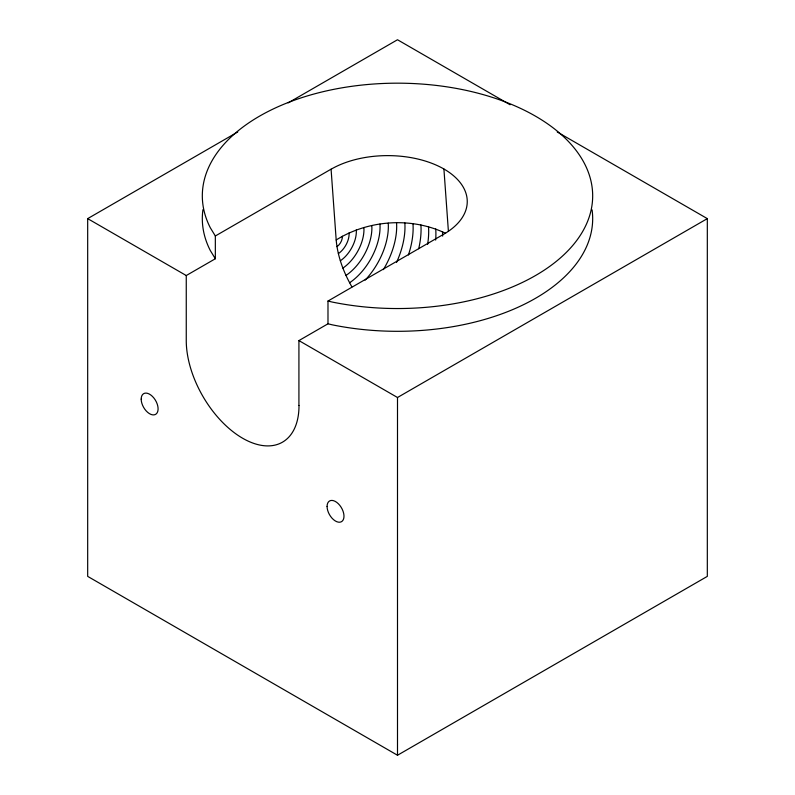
<?xml version="1.0" encoding="UTF-8"?>
<svg xmlns="http://www.w3.org/2000/svg" width="795" height="795" viewBox="0 0 795 795"><rect width="100%" height="100%" fill="white"/><g stroke="black" fill="none" stroke-linecap="round" stroke-linejoin="round"><path stroke-width="1.19" d="M351.907 286.886C343.678 272.496 337.617 256.576 336.186 239.971C368.314 219.897 411.303 216.836 445.568 233.293M557.235 131.97L707.321 218.625L707.321 576.375L397.5 755.25L87.679 576.375L87.679 218.625L237.765 131.97M288.148 102.883L397.5 39.75L510.062 104.741M87.679 218.625L186.259 275.537L215.336 258.753L215.336 235.986L331.078 169.166L336.186 239.971M298.92 405.42L298.92 340.588L327.987 323.803L327.987 301.037L443.739 234.207A79.788 46.07 0 0 0 443.978 169.027A79.788 46.07 0 0 0 331.137 169.196M298.92 340.588L397.5 397.5L707.321 218.625M327.987 301.037L332.201 302.05A195.182 112.681 0 0 0 590.983 210.655A195.182 112.681 0 0 0 382.335 83.515A195.182 112.681 0 0 0 210.317 227.777L215.336 235.986M327.987 323.803L332.201 324.817A195.182 112.681 0 0 0 592.086 209.87M215.336 258.753L210.317 250.544A195.182 112.681 0 0 1 202.934 209.691M443.918 169.057L448.4 231.226M397.5 397.5L397.5 755.25M186.259 275.537L186.259 340.379A79.778 46.06 60 0 0 242.594 438.224A79.778 46.06 60 0 0 299 405.47M363.891 227.479A32.406 18.712 -60 0 1 342.884 268.094M356.289 229.944A24.615 14.211 -60 0 1 340.33 260.79M379.95 224.071A46.825 27.03 -60 0 1 349.581 282.762M371.802 225.522A39.829 22.995 -60 0 1 345.974 275.448M342.357 236.214A8.328 4.81 -60 0 1 336.961 246.649M349.084 232.856A16.566 9.56 -60 0 1 338.352 253.625M420.903 224.905A72.772 42.016 -60 0 1 418.697 248.716M428.515 226.674A75.763 43.745 -60 0 1 427.621 244.383M412.983 223.663A68.996 39.829 -60 0 1 408.411 254.976M396.546 222.779A59.198 34.185 -60 0 1 383.359 269.624M388.228 223.156A53.305 30.776 -60 0 1 365.124 280.158M404.834 222.948A64.455 37.206 -60 0 1 396.536 262.439M435.73 228.94A77.92 44.987 -60 0 1 435.66 240.08M442.477 231.693A79.232 45.742 -60 0 1 442.646 236.095M141.192 399.13A11.945 6.897 60 0 0 153.872 414.891A11.945 6.897 60 0 0 153.872 397.997A11.945 6.897 60 0 0 141.192 399.13M327.083 506.455A11.945 6.897 60 0 0 339.763 522.216A11.945 6.897 60 0 0 339.763 505.322A11.945 6.897 60 0 0 327.083 506.455"/></g></svg>
